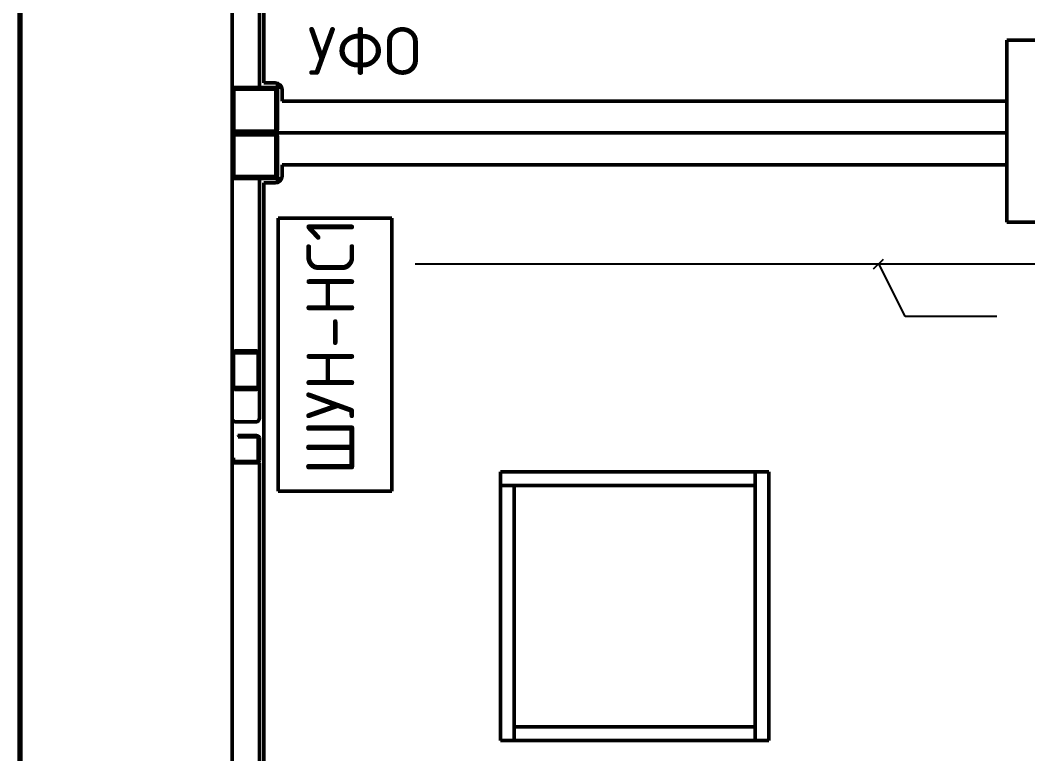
# Model space of a CAD drawing. Header units: millimetres. Extents: x 1510 to 10524, y 7125 to 13164.
# Drawn here: x 4880.8 to 5102.3, y 10743.7 to 10904.9 of the extents above; entities that cross this region are included whole.
import ezdxf

# ---------------------------------------------------------------- set-up
doc = ezdxf.new("R2010")
doc.units = ezdxf.units.MM
doc.header["$LTSCALE"] = 4
for name, color, linetype, lineweight in [('Border (ISO)', 7, 'Continuous', 70), ('Break Line (ISO)', 7, 'Continuous', 25), ('Hatch (ISO)', 7, 'Continuous', 18), ('Symbol (ISO)', 7, 'Continuous', 25), ('Visible (ISO)', 7, 'Continuous', 50)]:
    doc.layers.add(name, color=color, linetype=linetype, lineweight=lineweight)
doc.layers.add('G', color=5, linetype='Continuous')
doc.styles.add('Note Text (DIN)', font='isocpeur.ttf')
pattern_1 = [(135.0002, (4868.829, 10596.109), (-6.73517, -6.73522), [])]

# ---------------------------------------------------------------- blocks, each defined once
blk = doc.blocks.new('Borders right top border')
at = {"layer": 'Border (ISO)'}
blk.add_line((4, 4), (4, 206), dxfattribs=at)

msp = doc.modelspace()

# ---------------------------------------------------------------- hatches: boundary and pattern name
at = {"layer": 'Hatch (ISO)'}
h = msp.add_hatch(dxfattribs=at)
h.set_pattern_fill('ANSI31', color=256, scale=76.2, angle=90.0002, style=0)
h.set_pattern_definition(pattern_1)
edge = h.paths.add_edge_path()
edge.add_line((4928.21, 10880.13), (4936.61, 10880.13))
edge.add_ellipse((4936.61, 10880.93), major_axis=(0.8, 0), ratio=1, start_angle=270, end_angle=360)
edge.add_line((4937.41, 10880.93), (4937.41, 10889.33))
edge.add_ellipse((4936.61, 10889.33), major_axis=(0, 0.8), ratio=1, start_angle=270, end_angle=360)
edge.add_line((4936.61, 10890.13), (4928.21, 10890.13))
edge.add_ellipse((4928.21, 10889.33), major_axis=(-0.8, 0), ratio=1, start_angle=270, end_angle=360)
edge.add_line((4927.41, 10889.33), (4927.41, 10880.93))
edge.add_ellipse((4928.21, 10880.93), major_axis=(0, -0.8), ratio=1, start_angle=270, end_angle=360)
edge = h.paths.add_edge_path(flags=0)
edge.add_line((4927.81, 10880.93), (4927.81, 10889.33))
edge.add_ellipse((4928.21, 10889.33), major_axis=(0, 0.4), ratio=1, start_angle=0, end_angle=90, ccw=False)
edge.add_line((4928.21, 10889.73), (4936.61, 10889.73))
edge.add_ellipse((4936.61, 10889.33), major_axis=(0.4, 0), ratio=1, start_angle=0, end_angle=90, ccw=False)
edge.add_line((4937.01, 10889.33), (4937.01, 10880.93))
edge.add_ellipse((4936.61, 10880.93), major_axis=(0, -0.4), ratio=1, start_angle=0, end_angle=90, ccw=False)
edge.add_line((4936.61, 10880.53), (4928.21, 10880.53))
edge.add_ellipse((4928.21, 10880.93), major_axis=(-0.4, 0), ratio=1, start_angle=0, end_angle=90, ccw=False)
h = msp.add_hatch(dxfattribs=at)
h.set_pattern_fill('ANSI31', color=256, scale=76.2, style=0)
h.set_pattern_definition([(45, (4868.829, 10596.109), (-6.7352, 6.7352), [])])
edge = h.paths.add_edge_path()
edge.add_line((4936.61, 10880.13), (4928.21, 10880.13))
edge.add_ellipse((4928.21, 10879.33), major_axis=(-0.8, 0), ratio=1, start_angle=270, end_angle=360)
edge.add_line((4927.41, 10879.33), (4927.41, 10870.93))
edge.add_ellipse((4928.21, 10870.93), major_axis=(0, -0.8), ratio=1, start_angle=270, end_angle=360)
edge.add_line((4928.21, 10870.13), (4936.61, 10870.13))
edge.add_ellipse((4936.61, 10870.93), major_axis=(0.8, 0), ratio=1, start_angle=270, end_angle=360)
edge.add_line((4937.41, 10870.93), (4937.41, 10879.33))
edge.add_ellipse((4936.61, 10879.33), major_axis=(0, 0.8), ratio=1, start_angle=270, end_angle=360)
edge = h.paths.add_edge_path(flags=0)
edge.add_line((4927.81, 10870.93), (4927.81, 10879.33))
edge.add_ellipse((4928.21, 10879.33), major_axis=(0, 0.4), ratio=1, start_angle=0, end_angle=90, ccw=False)
edge.add_line((4928.21, 10879.73), (4936.61, 10879.73))
edge.add_ellipse((4936.61, 10879.33), major_axis=(0.4, 0), ratio=1, start_angle=0, end_angle=90, ccw=False)
edge.add_line((4937.01, 10879.33), (4937.01, 10870.93))
edge.add_ellipse((4936.61, 10870.93), major_axis=(0, -0.4), ratio=1, start_angle=0, end_angle=90, ccw=False)
edge.add_line((4936.61, 10870.53), (4928.21, 10870.53))
edge.add_ellipse((4928.21, 10870.93), major_axis=(-0.4, 0), ratio=1, start_angle=0, end_angle=90, ccw=False)
h = msp.add_hatch(dxfattribs=at)
h.set_pattern_fill('ANSI31', color=256, scale=76.2, angle=90.0002, style=0)
h.set_pattern_definition(pattern_1)
edge = h.paths.add_edge_path()
edge.add_ellipse((4932.81, 10831.39), major_axis=(0, -0.849), ratio=0.707107, start_angle=90, end_angle=180)
edge.add_line((4932.81, 10832.24), (4928.01, 10832.24))
edge.add_ellipse((4928.01, 10831.39), major_axis=(0, -0.849), ratio=0.707107, start_angle=180, end_angle=270)
edge.add_line((4927.41, 10831.39), (4927.41, 10824.61))
edge.add_ellipse((4928.01, 10824.61), major_axis=(0, 0.849), ratio=0.707107, start_angle=90, end_angle=180)
edge.add_line((4928.01, 10823.76), (4932.81, 10823.76))
edge.add_ellipse((4932.81, 10824.61), major_axis=(0, 0.849), ratio=0.707107, start_angle=180, end_angle=270)
edge.add_line((4933.41, 10824.61), (4933.41, 10831.39))
edge = h.paths.add_edge_path(flags=0)
edge.add_line((4927.71, 10824.61), (4927.71, 10831.39))
edge.add_ellipse((4928.01, 10831.39), major_axis=(0, -0.424), ratio=0.707107, start_angle=180, end_angle=270, ccw=False)
edge.add_line((4928.01, 10831.82), (4932.81, 10831.82))
edge.add_ellipse((4932.81, 10831.39), major_axis=(0, -0.424), ratio=0.707107, start_angle=90, end_angle=180, ccw=False)
edge.add_line((4933.11, 10831.39), (4933.11, 10824.61))
edge.add_ellipse((4932.81, 10824.61), major_axis=(0, 0.424), ratio=0.707107, start_angle=180, end_angle=270, ccw=False)
edge.add_line((4932.81, 10824.18), (4928.01, 10824.18))
edge.add_ellipse((4928.01, 10824.61), major_axis=(0, 0.424), ratio=0.707107, start_angle=90, end_angle=180, ccw=False)
h = msp.add_hatch(dxfattribs=at)
h.set_pattern_fill('ANSI31', color=256, scale=76.2, angle=75.0002, style=0)
h.set_pattern_definition([(120, (4868.829, 10596.109), (-8.24888, -4.76253), [])])
edge = h.paths.add_edge_path()
edge.add_line((4927.49, 10807.92), (4927.71, 10808.71))
edge.add_line((4927.71, 10808.71), (4927.71, 10808.23))
edge.add_ellipse((4928.01, 10808.23), major_axis=(-0.3, 0), ratio=1, start_angle=0, end_angle=90)
edge.add_line((4928.01, 10807.93), (4932.81, 10807.93))
edge.add_ellipse((4932.81, 10808.23), major_axis=(0, -0.3), ratio=1, start_angle=0, end_angle=90)
edge.add_line((4933.11, 10808.23), (4933.11, 10813.03))
edge.add_ellipse((4932.81, 10813.03), major_axis=(0.3, 0), ratio=1, start_angle=0, end_angle=90)
edge.add_line((4932.81, 10813.33), (4928.72, 10813.33))
edge.add_line((4928.72, 10813.33), (4928.68, 10813.63))
edge.add_line((4928.68, 10813.63), (4932.81, 10813.63))
edge.add_ellipse((4932.81, 10813.03), major_axis=(0, 0.6), ratio=1, start_angle=270, end_angle=360, ccw=False)
edge.add_line((4933.41, 10813.03), (4933.41, 10808.23))
edge.add_ellipse((4932.81, 10808.23), major_axis=(0.6, 0), ratio=1, start_angle=270, end_angle=360, ccw=False)
edge.add_line((4932.81, 10807.63), (4928.01, 10807.63))
edge.add_ellipse((4928.01, 10808.23), major_axis=(0.31, -0.514), ratio=1, start_angle=270, end_angle=328.8936, ccw=False)

# ---------------------------------------------------------------- linework, layer by layer
at = {"layer": 'Break Line (ISO)'}
for p, q in [((4928.72, 10813.33), (4928.68, 10813.63)), ((4927.49, 10807.92), (4927.71, 10808.71))]:
    msp.add_line(p, q, dxfattribs=at)
at = {"layer": 'G', "color": 0}
for p, q in [((5070.53, 10852.32), (5068.31, 10850.19)), ((5075.33, 10839.77), (5069.61, 10851.24)), ((5095.52, 10839.77), (5075.33, 10839.77))]:
    msp.add_line(p, q, dxfattribs=at)
at = {"layer": 'G', "color": 5}
msp.add_lwpolyline([(5604.26, 10851.24), (4967.63, 10851.24)], dxfattribs=at)
at = {"layer": 'Visible (ISO)'}
for p, q in [((4927.41, 11048.12), (4927.41, 10890.13)), ((4933.41, 11048.12), (4933.41, 10890.13)), ((4934.41, 10891.13), (4934.41, 11025.63)), ((5157.7, 10900.49), (5097.7, 10900.49)), ((5097.7, 10900.49), (5097.7, 10860.49)), ((4936.91, 10891.13), (4934.41, 10891.13)), ((4937.41, 10890.13), (4937.41, 10891.05)), ((4927.41, 10889.53), (4927.41, 10890.13)), ((4928.01, 10890.13), (4927.41, 10890.13)), ((4927.41, 10889.53), (4927.41, 10889.33)), ((4927.41, 10889.33), (4927.41, 10880.93)), ((4927.81, 10880.93), (4927.81, 10889.33)), ((4928.01, 10890.13), (4928.21, 10890.13)), ((4936.61, 10890.13), (4928.21, 10890.13)), ((4928.21, 10889.73), (4936.61, 10889.73)), ((4936.81, 10890.13), (4936.61, 10890.13)), ((4936.81, 10890.13), (4937.41, 10890.13)), ((4937.01, 10889.33), (4937.01, 10880.93)), ((4938.32, 10890.13), (4937.41, 10890.13)), ((4937.41, 10880.93), (4937.41, 10889.33)), ((4938.41, 10887.13), (4938.41, 10889.63)), ((5097.7, 10887.13), (4938.41, 10887.13)), ((4927.41, 10880.93), (4927.41, 10880.73)), ((4927.41, 10880.13), (4927.41, 10880.73)), ((4928.21, 10880.13), (4927.41, 10880.13)), ((4927.41, 10880.13), (4928.21, 10880.13)), ((4927.41, 10880.13), (4927.41, 10879.53)), ((4927.41, 10879.33), (4927.41, 10879.53)), ((4927.41, 10879.33), (4927.41, 10870.93)), ((4927.81, 10870.93), (4927.81, 10879.33)), ((4936.61, 10880.53), (4928.21, 10880.53)), ((4928.21, 10880.13), (4936.61, 10880.13)), ((4936.61, 10880.13), (4928.21, 10880.13)), ((4928.21, 10879.73), (4936.61, 10879.73)), ((5097.7, 10880.13), (4936.61, 10880.13)), ((4936.61, 10880.13), (5097.7, 10880.13)), ((4937.01, 10879.33), (4937.01, 10870.93)), ((4937.41, 10870.93), (4937.41, 10879.33)), ((4938.41, 10870.63), (4938.41, 10873.13)), ((4938.41, 10873.13), (5097.7, 10873.13)), ((4927.41, 10870.73), (4927.41, 10870.93)), ((4927.41, 10870.73), (4927.41, 10870.13)), ((4936.61, 10870.53), (4928.21, 10870.53)), ((4927.41, 10831.39), (4927.41, 10870.13)), ((4927.41, 10870.13), (4928.01, 10870.13)), ((4928.21, 10870.13), (4928.01, 10870.13)), ((4928.21, 10870.13), (4936.61, 10870.13)), ((4933.41, 10831.39), (4933.41, 10870.13)), ((4934.41, 10869.13), (4936.91, 10869.13)), ((4934.41, 10734.63), (4934.41, 10869.13)), ((4936.81, 10870.13), (4936.61, 10870.13)), ((4936.81, 10870.13), (4937.41, 10870.13)), ((4937.41, 10870.13), (4938.32, 10870.13)), ((4937.41, 10869.22), (4937.41, 10870.13)), ((4962.53, 10861.36), (4937.53, 10861.36)), ((4937.53, 10861.36), (4937.53, 10801.36)), ((4962.53, 10801.36), (4962.53, 10861.36)), ((5097.7, 10860.49), (5157.7, 10860.49)), ((4927.41, 10831.39), (4927.41, 10824.61)), ((4927.71, 10824.61), (4927.71, 10831.39)), ((4932.81, 10832.24), (4928.01, 10832.24)), ((4928.01, 10831.82), (4932.81, 10831.82)), ((4933.11, 10831.39), (4933.11, 10824.61)), ((4933.41, 10824.61), (4933.41, 10831.39)), ((4927.41, 10824.61), (4927.41, 10817.49)), ((4932.81, 10824.18), (4928.01, 10824.18)), ((4933.41, 10824.61), (4933.41, 10817.49)), ((4928.01, 10823.76), (4932.81, 10823.76)), ((4927.41, 10807.63), (4927.41, 10817.49)), ((4932.81, 10816.65), (4928.01, 10816.65)), ((4932.81, 10813.63), (4928.68, 10813.63)), ((4928.72, 10813.33), (4932.81, 10813.33)), ((4933.11, 10813.03), (4933.11, 10808.23)), ((4933.41, 10808.23), (4933.41, 10813.03)), ((4927.71, 10808.23), (4927.71, 10808.71)), ((4927.41, 10807.63), (4928.01, 10807.63)), ((4927.41, 10707.63), (4927.41, 10807.63)), ((4932.81, 10807.93), (4928.01, 10807.93)), ((4928.01, 10807.63), (4932.81, 10807.63)), ((4932.81, 10807.63), (4933.41, 10807.63)), ((4933.41, 10707.63), (4933.41, 10807.63)), ((4986.41, 10805.63), (5045.41, 10805.63)), ((4986.41, 10746.63), (4986.41, 10805.63)), ((5042.41, 10803.03), (5042.41, 10805.63)), ((5045.41, 10805.63), (5045.41, 10746.63)), ((4989.01, 10802.63), (4986.41, 10802.63)), ((4989.01, 10802.63), (4989.41, 10802.63)), ((4989.41, 10749.63), (4989.41, 10802.63)), ((4989.41, 10802.63), (5042.41, 10802.63)), ((5042.41, 10803.03), (5042.41, 10802.63)), ((5042.41, 10802.63), (5042.41, 10749.63)), ((4937.53, 10801.36), (4962.53, 10801.36)), ((5042.41, 10749.63), (4989.41, 10749.63)), ((4989.41, 10749.23), (4989.41, 10749.63)), ((4989.41, 10749.23), (4989.41, 10746.63)), ((5042.41, 10749.23), (5042.41, 10749.63)), ((5042.41, 10749.23), (5042.41, 10746.63)), ((5045.41, 10746.63), (4986.41, 10746.63))]:
    msp.add_line(p, q, dxfattribs=at)
for centre, radius, start, end in [((4936.91, 10889.63), 1.5, 0, 90), ((4928.21, 10889.33), 0.8, 90, 180), ((4928.21, 10889.33), 0.4, 90, 180), ((4936.61, 10889.33), 0.8, 0, 90), ((4936.61, 10889.33), 0.4, 0, 90), ((4928.21, 10880.93), 0.8, 180, 270), ((4928.21, 10879.33), 0.8, 90, 180), ((4928.21, 10880.93), 0.4, 180, 270), ((4928.21, 10879.33), 0.4, 90, 180), ((4936.61, 10880.93), 0.4, 270, 0), ((4936.61, 10880.93), 0.8, 270, 0), ((4936.61, 10879.33), 0.8, 0, 90), ((4936.61, 10879.33), 0.4, 0, 90), ((4928.21, 10870.93), 0.8, 180, 270), ((4928.21, 10870.93), 0.4, 180, 270), ((4936.61, 10870.93), 0.4, 270, 0), ((4936.61, 10870.93), 0.8, 270, 0), ((4936.91, 10870.63), 1.5, 270, 0), ((4932.81, 10813.03), 0.6, 0, 90), ((4932.81, 10813.03), 0.3, 0, 90), ((4928.01, 10808.23), 0.6, 211.1064, 270), ((4928.01, 10808.23), 0.3, 180, 270), ((4932.81, 10808.23), 0.6, 270, 0), ((4932.81, 10808.23), 0.3, 270, 0)]:
    msp.add_arc(centre, radius, start, end, dxfattribs=at)
for centre, major_axis, start_param, end_param in [((4928.01, 10831.39), (0, -0.849), 3.141593, 4.712389), ((4928.01, 10831.39), (0, -0.424), 3.141593, 4.712389), ((4932.81, 10831.39), (0, -0.849), 1.570796, 3.141593), ((4932.81, 10831.39), (0, -0.424), 1.570796, 3.141593), ((4928.01, 10824.61), (0, 0.849), 1.570796, 3.141593), ((4928.01, 10824.61), (0, 0.424), 1.570796, 3.141593), ((4932.81, 10824.61), (0, 0.424), 3.141593, 4.712389), ((4932.81, 10824.61), (0, 0.849), 3.141593, 4.712389), ((4928.01, 10817.49), (0, 0.849), 1.570796, 3.141593), ((4932.81, 10817.49), (0, 0.849), 3.141593, 4.712389)]:
    msp.add_ellipse(centre, major_axis=major_axis, ratio=0.707107, start_param=start_param, end_param=end_param, dxfattribs=at)

# ---------------------------------------------------------------- block references
at = {"xscale": 3, "yscale": 3, "zscale": 3}
msp.add_blockref('Borders right top border', (4868.83, 10596.11), dxfattribs=at)

# ---------------------------------------------------------------- texts
at = {"layer": 'Symbol (ISO)', "insert": (4944, 10903.36), "char_height": 10.5, "width": 27.2922, "attachment_point": 1, "style": 'Note Text (DIN)'}
msp.add_mtext('\\fISOCPEUR|b0|i0;УФО', dxfattribs=at)
at = {"layer": 'Symbol (ISO)', "insert": (4943.75, 10804.94), "char_height": 10.5, "width": 95.5032, "attachment_point": 1, "rotation": 90, "style": 'Note Text (DIN)'}
msp.add_mtext('ШУН-НС1', dxfattribs=at)

doc.saveas('drawing.dxf')
